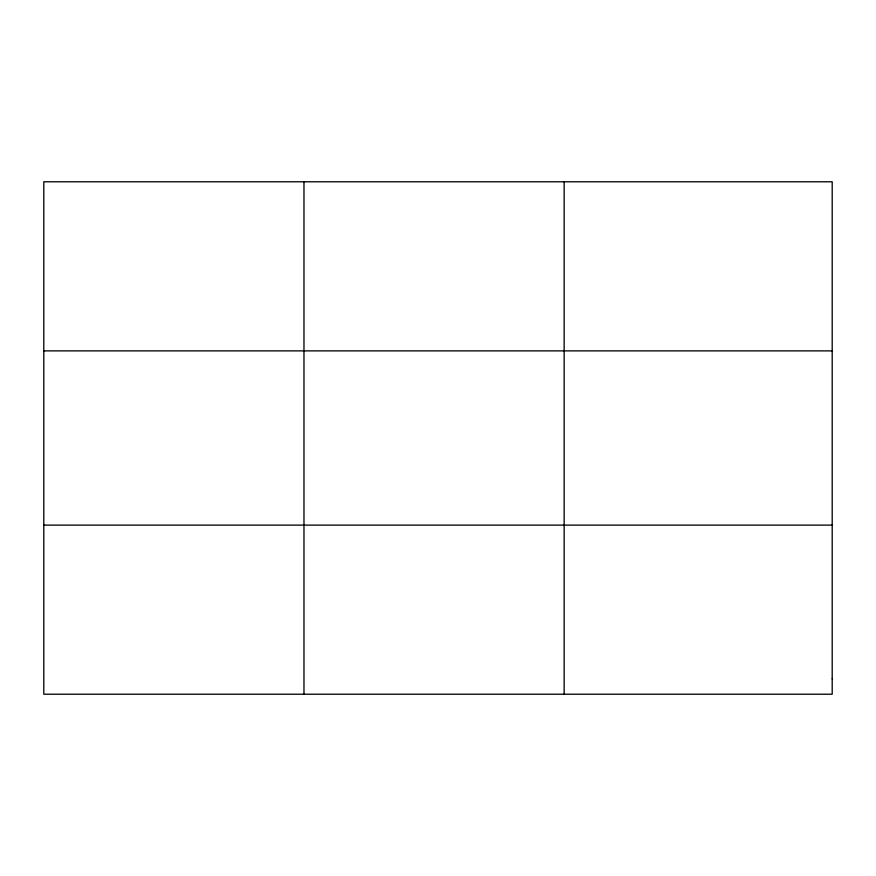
<?xml version="1.0" encoding="UTF-8"?>
<svg xmlns="http://www.w3.org/2000/svg" width="876" height="876" viewBox="0 0 876 876"><rect width="100%" height="100%" fill="white"/><g stroke="black" fill="none" stroke-linecap="round" stroke-linejoin="round"><path stroke-width="1.31" d="M303.972 694.219L303.972 181.781M564.144 694.219L564.144 181.781M43.8 350.882L832.2 350.882M43.8 525.118L832.2 525.118M832.2 678.845L832.2 694.219L43.8 694.219L43.8 181.781L832.2 181.781L832.2 678.845"/></g></svg>
